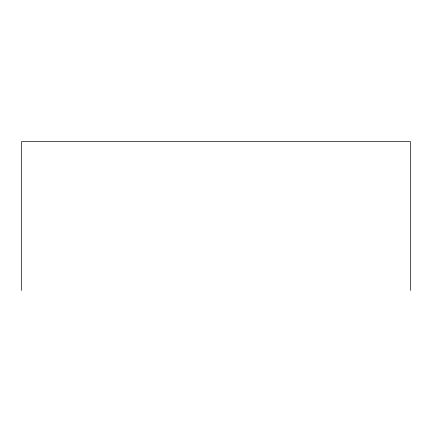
<?xml version="1.0" encoding="UTF-8"?>
<svg xmlns="http://www.w3.org/2000/svg" width="432" height="432" viewBox="0 0 432 432"><rect width="100%" height="100%" fill="white"/><g stroke="black" fill="none" stroke-linecap="round" stroke-linejoin="round"><path stroke-width="0.65" d="M410.4 290.439L410.4 141.561L21.6 141.561L21.6 290.439"/></g></svg>
